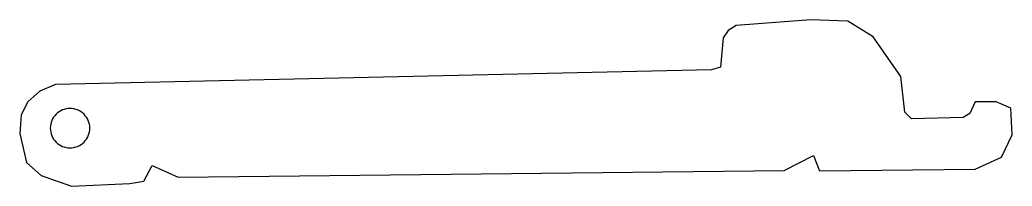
# Model space of a CAD drawing. Header units: millimetres. Extents: x -0.2 to 48.1, y 69 to 77.1.
import ezdxf

# ---------------------------------------------------------------- set-up
doc = ezdxf.new("R2010")
doc.units = ezdxf.units.MM
doc.layers.add('Layer 1', color=5, linetype='Continuous')

msp = doc.modelspace()

# ---------------------------------------------------------------- linework, layer by layer
at = {"layer": 'Layer 1'}
for points in [[(48.024, 72.822), (47.315, 73.144), (46.284, 73.144), (46.026, 72.565), (45.704, 72.371), (43.191, 72.307), (42.869, 72.629), (42.676, 74.369), (41.323, 76.302), (40.099, 77.075), (38.295, 77.139), (34.669, 76.864), (34.279, 76.618), (34.027, 76.259), (33.898, 74.821), (33.462, 74.691), (1.568, 73.982), (0.795, 73.66), (0.215, 73.144), (-0.107, 72.5), (-0.172, 71.598), (0.15, 70.181), (0.859, 69.536), (2.341, 69.021), (5.176, 69.15), (5.858, 69.271), (6.256, 70.035), (7.522, 69.468), (37.006, 69.794), (38.428, 70.517), (38.718, 69.765), (46.284, 69.858), (47.573, 70.438), (48.088, 71.534)], [(3.23, 71.853), (3.225, 71.947), (3.212, 72.04), (3.189, 72.132), (3.157, 72.22), (3.117, 72.305), (3.068, 72.386), (3.012, 72.462), (2.949, 72.532), (2.879, 72.595), (2.803, 72.651), (2.723, 72.699), (2.637, 72.74), (2.549, 72.771), (2.457, 72.794), (2.364, 72.808), (2.27, 72.813), (2.176, 72.808), (2.083, 72.794), (1.991, 72.771), (1.903, 72.74), (1.818, 72.699), (1.737, 72.651), (1.661, 72.595), (1.591, 72.532), (1.528, 72.462), (1.472, 72.386), (1.424, 72.305), (1.383, 72.22), (1.352, 72.132), (1.329, 72.04), (1.315, 71.947), (1.31, 71.853), (1.315, 71.759), (1.329, 71.666), (1.352, 71.574), (1.383, 71.486), (1.424, 71.4), (1.472, 71.32), (1.528, 71.244), (1.591, 71.174), (1.661, 71.111), (1.737, 71.055), (1.818, 71.006), (1.903, 70.966), (1.991, 70.934), (2.083, 70.912), (2.176, 70.898), (2.27, 70.893), (2.364, 70.898), (2.457, 70.912), (2.549, 70.934), (2.637, 70.966), (2.723, 71.006), (2.803, 71.055), (2.879, 71.111), (2.949, 71.174), (3.012, 71.244), (3.068, 71.32), (3.117, 71.4), (3.157, 71.486), (3.189, 71.574), (3.212, 71.666), (3.225, 71.759)]]:
    msp.add_lwpolyline(points, close=True, dxfattribs=at)

doc.saveas('drawing.dxf')
